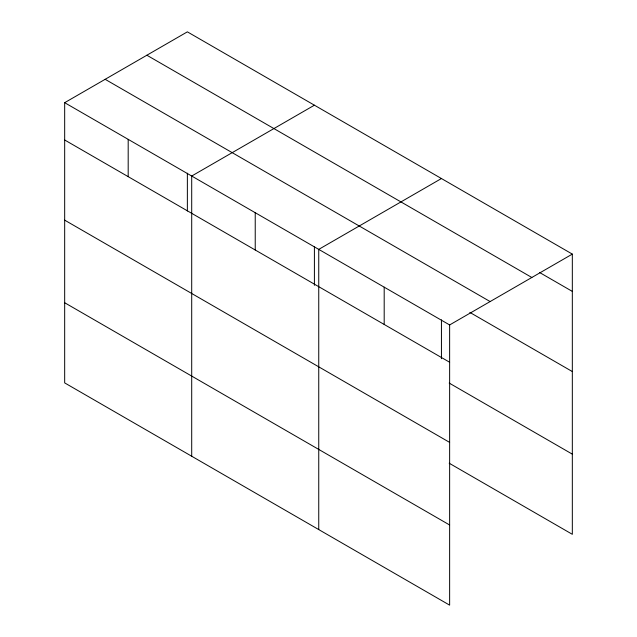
<?xml version="1.0" encoding="UTF-8"?>
<svg xmlns="http://www.w3.org/2000/svg" width="637" height="637" viewBox="0 0 637 637"><rect width="100%" height="100%" fill="white"/><g stroke="black" fill="none" stroke-linecap="round" stroke-linejoin="round"><path stroke-width="0.96" d="M449.634 442.397L449.634 324.942L64.671 102.684L64.671 382.893L449.634 605.15L449.634 442.397L64.671 220.147M449.189 463.218L572.329 534.316L572.329 254.107L187.366 31.85L64.671 102.684M314.407 105.193L191.705 176.035L191.705 456.235M441.441 178.535L318.747 249.378L318.747 529.586M449.634 324.942L572.329 254.107M539.611 272.509L572.329 291.404M146.876 55.228L531.839 277.485M105.161 79.314L490.124 301.564M469.859 312.401L572.329 371.562M64.671 139.981L449.634 362.238M449.189 383.06L572.329 454.149M64.671 302.734L449.634 524.992M441.441 319.878L441.441 358.687M384.191 287.16L384.191 324.456M314.407 246.535L314.407 285.336M255.23 212.702L255.23 249.999M187.366 173.184L187.366 210.998M128.188 139.36L128.188 176.656"/></g></svg>
